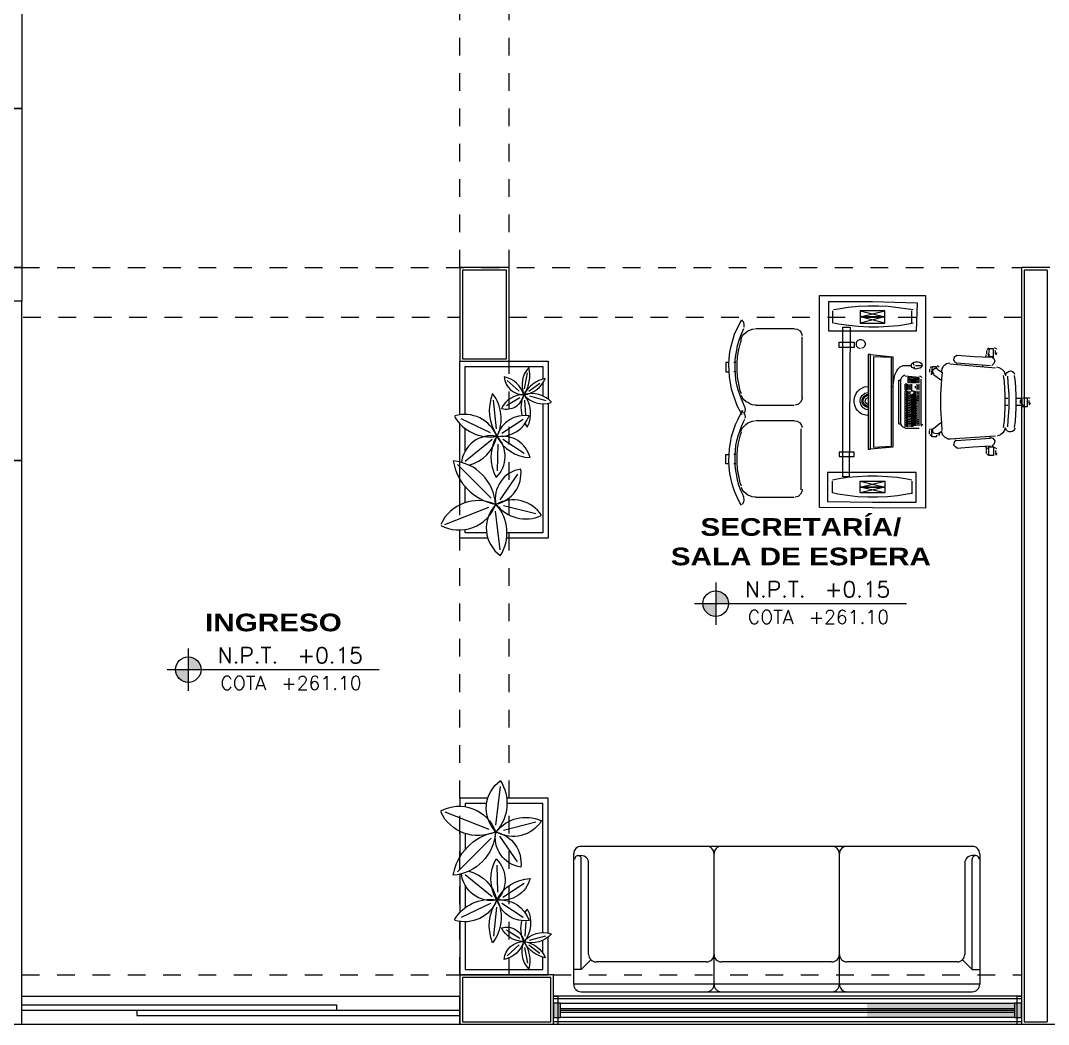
# Model space of a CAD drawing. Header units: metres. Extents: x 349703 to 349913, y 9282546 to 9282694.
# Drawn here: x 349752.36 to 349758.17, y 9282612.56 to 9282618.23 of the extents above; entities that cross this region are included whole.
import ezdxf
from ezdxf.enums import TextEntityAlignment as Align

# ---------------------------------------------------------------- set-up
doc = ezdxf.new("R2010")
doc.units = ezdxf.units.M
doc.header["$LTSCALE"] = 0.25
doc.linetypes.add('01 nivel$0$HIDDEN2', pattern=[0.1875, 0.125, -0.0625])
doc.layers.add('0_VANOS', color=30, linetype='Continuous', lineweight=9)
doc.layers.add('ARQ-FONDO', color=253, linetype='CONTINUOUS', lineweight=9)
doc.styles.add('MOYO2', font='arialbd.ttf', dxfattribs={"width": 1.2})
doc.styles.add('TM-DIM', font='romans.shx')

# ---------------------------------------------------------------- blocks, each defined once
blk = doc.blocks.new('RBBT4')
at = {"layer": 'ARQ-FONDO', "lineweight": 0}
for points in [[(-111.3533, 111.0703), (-111.3076, 111.0703)], [(-111.3533, 111.0414), (-111.3533, 111.0703)], [(-111.334, 111.087), (-111.3461, 111.0798)], [(-111.3365, 111.0798), (-111.3197, 111.0798)], [(-111.3029, 111.0726), (-111.3076, 111.0847)], [(-111.3076, 111.0703), (-111.3076, 111.0462)], [(-111.3533, 111.0414), (-111.3076, 111.0414)], [(-111.3484, 111.0486), (-111.3412, 111.0367)], [(-111.3484, 111.0342), (-111.3484, 111.0054)], [(-111.3197, 111.0295), (-111.3365, 111.0295)], [(-111.3173, 111.0342), (-111.3053, 111.0414)], [(-111.3076, 111.0054), (-111.3076, 111.0414)], [(-111.4948, 110.9862), (-111.4973, 110.9767)], [(-111.4973, 110.9767), (-111.4973, 110.967)], [(-111.4973, 110.967), (-111.4925, 110.9575)], [(-111.4901, 110.9934), (-111.4948, 110.9862)], [(-111.4925, 110.9575), (-111.4853, 110.9503)], [(-111.4757, 111.0006), (-111.4901, 110.9934)], [(-111.4853, 110.9503), (-111.4757, 110.9478)], [(-111.4348, 111.0006), (-111.4733, 110.9959)], [(-111.4325, 110.9598), (-111.4684, 110.9575)], [(-111.3629, 111.0054), (-111.4348, 111.0006)], [(-111.3606, 110.9647), (-111.4325, 110.9598)], [(-111.2884, 111.0054), (-111.3629, 111.0054)], [(-111.2884, 110.9647), (-111.3606, 110.9647)], [(-111.3484, 110.9598), (-111.3484, 110.9431)], [(-111.3076, 110.9431), (-111.3076, 110.9598)], [(-111.2142, 111.0006), (-111.2884, 111.0054)], [(-111.2189, 110.9598), (-111.2884, 110.9647)], [(-111.1829, 110.9575), (-111.2189, 110.9598)], [(-111.1781, 110.9959), (-111.2142, 111.0006)], [(-111.1805, 110.9478), (-111.1661, 110.9503)], [(-111.1612, 110.9934), (-111.1709, 110.9983)], [(-111.1661, 110.9503), (-111.1589, 110.9575)], [(-111.1565, 110.9862), (-111.1612, 110.9934)], [(-111.1589, 110.9575), (-111.1541, 110.967)], [(-111.1517, 110.9767), (-111.1565, 110.9862)], [(-111.1541, 110.967), (-111.1517, 110.9767)], [(-111.6173, 110.8975), (-111.6293, 110.8903)], [(-111.5837, 110.8831), (-111.5909, 110.895)], [(-111.5021, 110.9311), (-111.514, 110.919), (-111.5212, 110.8998)], [(-111.4876, 110.9406), (-111.5021, 110.9311)], [(-111.4733, 110.9431), (-111.4876, 110.9406)], [(-111.4348, 110.9383), (-111.4733, 110.9334)], [(-111.3629, 110.9431), (-111.4348, 110.9383)], [(-111.2884, 110.9431), (-111.3629, 110.9431)], [(-111.2142, 110.9383), (-111.2884, 110.9431)], [(-111.1781, 110.9334), (-111.2142, 110.9383)], [(-111.1565, 110.9383), (-111.1733, 110.9431)], [(-111.142, 110.9262), (-111.1565, 110.9383)], [(-111.1325, 110.9095), (-111.142, 110.9262)], [(-111.1301, 110.895), (-111.1325, 110.9095)], [(-111.0509, 110.8975), (-111.0629, 110.8903)], [(-111.0197, 110.8831), (-111.0269, 110.895)], [(-111.5837, 110.8783), (-111.6317, 110.8783)], [(-111.6317, 110.8783), (-111.6317, 110.8495)], [(-111.6317, 110.8542), (-111.6245, 110.8422)], [(-111.5837, 110.8495), (-111.6317, 110.8495)], [(-111.6029, 110.8903), (-111.6197, 110.8903)], [(-111.6197, 110.8398), (-111.6029, 110.8398)], [(-111.5981, 110.8398), (-111.5861, 110.8447)], [(-111.5789, 110.8326), (-111.5957, 110.8398)], [(-111.5789, 110.8614), (-111.5837, 110.7631), (-111.5909, 110.6719)], [(-111.5837, 110.8783), (-111.574, 110.8734)], [(-111.5837, 110.8783), (-111.5837, 110.8495)], [(-111.5645, 110.8831), (-111.5765, 110.8711)], [(-111.5476, 110.8855), (-111.5645, 110.8831)], [(-111.5333, 110.8758), (-111.5476, 110.8855)], [(-111.5453, 110.667), (-111.5333, 110.8614)], [(-111.5212, 110.8903), (-111.5381, 110.6311)], [(-111.5285, 110.8639), (-111.5333, 110.8758)], [(-111.5333, 110.8614), (-111.5212, 110.8567)], [(-111.1133, 110.6311), (-111.1348, 110.8903)], [(-111.1109, 110.8806), (-111.1229, 110.8686)], [(-111.1061, 110.667), (-111.1229, 110.8614)], [(-111.0965, 110.8855), (-111.1109, 110.8806)], [(-111.0725, 110.8686), (-111.0797, 110.8783), (-111.0965, 110.8855)], [(-111.0725, 110.8783), (-111.0845, 110.8734)], [(-111.0773, 110.8614), (-111.0725, 110.7703)], [(-111.0773, 110.8326), (-111.0605, 110.8398)], [(-111.0725, 110.8783), (-111.0269, 110.8783)], [(-111.0725, 110.8783), (-111.0725, 110.8495)], [(-111.0725, 110.8495), (-111.0269, 110.8567)], [(-111.0653, 110.8591), (-111.0605, 110.847)], [(-111.0556, 110.8903), (-111.0365, 110.8903)], [(-111.0365, 110.8398), (-111.0556, 110.8398)], [(-111.0341, 110.8447), (-111.022, 110.8519)], [(-111.0269, 110.8783), (-111.0269, 110.8567)], [(-111.1301, 110.8158), (-111.1181, 110.8206)], [(-111.0725, 110.7703), (-111.0653, 110.6719)], [(-111.5909, 110.6742), (-111.5837, 110.6647), (-111.5717, 110.655)], [(-111.5548, 110.6575), (-111.5429, 110.667)], [(-111.1109, 110.6719), (-111.1037, 110.6598), (-111.0892, 110.655)], [(-111.0725, 110.6575), (-111.0629, 110.6719)], [(-111.5717, 110.655), (-111.5548, 110.6575)], [(-111.5381, 110.6358), (-111.5381, 110.6214)], [(-111.5381, 110.6214), (-111.5333, 110.6119)], [(-111.5333, 110.6119), (-111.5285, 110.6047)], [(-111.5285, 110.6047), (-111.5212, 110.5975)], [(-111.1229, 110.5975), (-111.1156, 110.6047)], [(-111.1156, 110.6047), (-111.1109, 110.6119)], [(-111.1109, 110.6119), (-111.1084, 110.6214)], [(-111.1084, 110.6214), (-111.1061, 110.6311)], [(-111.0892, 110.655), (-111.0725, 110.6575)], [(-111.5165, 110.5567), (-111.5261, 110.5567)], [(-111.5261, 110.5567), (-111.5261, 110.5327)], [(-111.5212, 110.5975), (-111.514, 110.5903)], [(-111.5068, 110.5734), (-111.5189, 110.5686)], [(-111.514, 110.5903), (-111.5045, 110.5878)], [(-111.5093, 110.5614), (-111.4925, 110.5855)], [(-111.5068, 110.5663), (-111.5093, 110.5542)], [(-111.5093, 110.5542), (-111.5045, 110.5399)], [(-111.5045, 110.5878), (-111.4948, 110.5855)], [(-111.4901, 110.5878), (-111.4493, 110.5855), (-111.3676, 110.5806)], [(-111.4469, 110.5806), (-111.4804, 110.5399)], [(-111.3676, 110.5806), (-111.2837, 110.5806)], [(-111.2837, 110.5806), (-111.1997, 110.5855)], [(-111.2045, 110.5806), (-111.1756, 110.5399)], [(-111.1997, 110.5855), (-111.1589, 110.5903)], [(-111.142, 110.5614), (-111.1589, 110.5855)], [(-111.1565, 110.5855), (-111.1397, 110.5878)], [(-111.1469, 110.535), (-111.1373, 110.547)], [(-111.142, 110.5567), (-111.1301, 110.5567)], [(-111.1397, 110.5878), (-111.1325, 110.5927)], [(-111.1373, 110.547), (-111.1373, 110.5614)], [(-111.1325, 110.5927), (-111.1229, 110.5975)], [(-111.1229, 110.5591), (-111.1301, 110.5711)], [(-111.1301, 110.5567), (-111.1301, 110.5327)], [(-110.7269, 110.4942), (-111.9293, 110.4942)], [(-111.9293, 110.4942), (-111.9245, 109.8943)], [(-111.9245, 109.8943), (-110.7269, 109.8943), (-110.7269, 110.4942)], [(-111.4804, 110.5278), (-111.5261, 110.5278)], [(-111.5212, 110.5303), (-111.514, 110.5183)], [(-111.5093, 110.5158), (-111.4925, 110.5158)], [(-111.5045, 110.5399), (-111.4901, 110.5327)], [(-111.4901, 110.5327), (-111.4757, 110.5375)], [(-111.4901, 110.5158), (-111.4781, 110.523)], [(-111.1756, 110.5278), (-111.1301, 110.5327)], [(-111.1709, 110.5422), (-111.1612, 110.535)], [(-111.1709, 110.5375), (-111.1637, 110.5255)], [(-111.1612, 110.535), (-111.1469, 110.535)], [(-111.142, 110.5158), (-111.1589, 110.5158)], [(-111.1373, 110.523), (-111.1253, 110.5278)], [(-111.8957, 110.1943), (-111.8957, 110.4414)], [(-111.8957, 110.4414), (-111.7276, 110.4414)], [(-111.7276, 110.4414), (-111.7276, 109.9399)], [(-111.4757, 110.3791), (-111.4757, 110.4583)], [(-111.454, 110.475), (-111.4661, 110.4703)], [(-111.4637, 110.4583), (-111.2669, 110.4583)], [(-111.4637, 110.4463), (-111.2669, 110.4463)], [(-111.4637, 110.4463), (-111.2669, 110.4463)], [(-111.4637, 110.4366), (-111.2669, 110.4366)], [(-111.4637, 110.4294), (-111.2669, 110.4294)], [(-111.4589, 110.4703), (-111.1997, 110.4703)], [(-111.4517, 110.4583), (-111.4517, 110.4463)], [(-111.4469, 110.4463), (-111.4469, 110.4366)], [(-111.4397, 110.4583), (-111.4397, 110.4463)], [(-111.4348, 110.4463), (-111.4348, 110.4366)], [(-111.4301, 110.4583), (-111.4301, 110.4463)], [(-111.4181, 110.4463), (-111.4181, 110.4366)], [(-111.4061, 110.4463), (-111.4061, 110.4366)], [(-111.394, 110.4463), (-111.394, 110.4366)], [(-111.3773, 110.4463), (-111.3773, 110.4366)], [(-111.3653, 110.4463), (-111.3653, 110.4366)], [(-111.3533, 110.4463), (-111.3533, 110.4366)], [(-111.3365, 110.4463), (-111.3365, 110.4366)], [(-111.3245, 110.4463), (-111.3245, 110.4366)], [(-111.3197, 110.4583), (-111.3197, 110.4463)], [(-111.3148, 110.4463), (-111.3148, 110.4366)], [(-111.3076, 110.4583), (-111.3076, 110.4463)], [(-111.3029, 110.4463), (-111.3029, 110.4366)], [(-111.2957, 110.4583), (-111.2957, 110.4463)], [(-111.2861, 110.4294), (-111.2861, 110.4175)], [(-111.2789, 110.4583), (-111.2789, 110.4463)], [(-111.2669, 110.4294), (-111.2669, 110.4127)], [(-111.262, 110.4583), (-111.2284, 110.4583)], [(-111.262, 110.4463), (-111.2284, 110.4463)], [(-111.2501, 110.4583), (-111.2501, 110.4463)], [(-111.2501, 110.4463), (-111.2381, 110.4463)], [(-111.2501, 110.4366), (-111.2381, 110.4366)], [(-111.2381, 110.4583), (-111.2381, 110.4463)], [(-111.2212, 110.4583), (-111.1925, 110.4583)], [(-111.2212, 110.4463), (-111.1997, 110.4463)], [(-111.2212, 110.4463), (-111.1997, 110.4463)], [(-111.2212, 110.4366), (-111.1925, 110.4366)], [(-111.2212, 110.4294), (-111.1925, 110.4294)], [(-111.2165, 110.4583), (-111.2165, 110.4463)], [(-111.2165, 110.4463), (-111.2165, 110.4366)], [(-111.2045, 110.4583), (-111.2045, 110.4463)], [(-111.2045, 110.4463), (-111.2045, 110.4366)], [(-111.1997, 110.4583), (-111.1997, 110.4366)], [(-111.1997, 110.4294), (-111.1997, 110.4078)], [(-111.1925, 110.4366), (-111.1925, 110.4583)], [(-111.1805, 110.4606), (-111.1878, 110.4727)], [(-111.1805, 110.3791), (-111.1878, 110.4583)], [(-111.1878, 110.4127), (-111.1878, 110.4294)], [(-111.1397, 110.4511), (-111.142, 110.4391)], [(-111.142, 110.4391), (-111.1373, 110.4271)], [(-111.1301, 110.4294), (-111.142, 110.4294)], [(-111.1373, 110.463), (-111.1397, 110.4511)], [(-111.1325, 110.4703), (-111.1373, 110.463)], [(-111.1373, 110.4271), (-111.1325, 110.4175)], [(-111.1205, 110.475), (-111.1325, 110.4703)], [(-111.1229, 110.4366), (-111.1229, 110.475)], [(-111.1229, 110.4294), (-111.1061, 110.4247)], [(-111.1084, 110.4703), (-111.1181, 110.475)], [(-111.1109, 110.4175), (-111.1037, 110.4271), (-111.1014, 110.4366)], [(-111.1037, 110.4606), (-111.1084, 110.4703)], [(-111.1014, 110.4511), (-111.1037, 110.4606)], [(-111.1014, 110.4366), (-111.1014, 110.4511)], [(-110.7677, 110.4463), (-110.9286, 110.4414)], [(-110.9286, 110.4414), (-110.9286, 109.9471)], [(-110.7605, 110.1943), (-110.7677, 110.4463)], [(-111.8501, 110.3911), (-111.8596, 110.3358)], [(-111.8453, 110.4199), (-111.8501, 110.3911)], [(-111.7757, 110.4175), (-111.8429, 110.4175)], [(-111.7637, 110.3911), (-111.7685, 110.4175)], [(-111.754, 110.3335), (-111.7637, 110.3911)], [(-111.4757, 110.3814), (-111.4709, 110.3671)], [(-111.4684, 110.4247), (-111.2861, 110.4247)], [(-111.4684, 110.4175), (-111.2861, 110.4175)], [(-111.4684, 110.4078), (-111.2669, 110.4078)], [(-111.4684, 110.4078), (-111.2669, 110.4078)], [(-111.4684, 110.3958), (-111.2669, 110.3958)], [(-111.4684, 110.3886), (-111.2669, 110.3886)], [(-111.4684, 110.3791), (-111.2669, 110.3791)], [(-111.4589, 110.3886), (-111.4589, 110.3791)], [(-111.4517, 110.4175), (-111.4517, 110.4078)], [(-111.4517, 110.4078), (-111.4517, 110.3958)], [(-111.4469, 110.3886), (-111.4469, 110.3791)], [(-111.4397, 110.4175), (-111.4397, 110.4078)], [(-111.4397, 110.4078), (-111.4397, 110.3958)], [(-111.4348, 110.3886), (-111.4348, 110.3791)], [(-111.4301, 110.4078), (-111.4301, 110.3958)], [(-111.4229, 110.4175), (-111.4229, 110.4078)], [(-111.4181, 110.3886), (-111.4181, 110.3791)], [(-111.4109, 110.4175), (-111.4109, 110.4078)], [(-111.4109, 110.4078), (-111.4109, 110.3958)], [(-111.4061, 110.3886), (-111.4061, 110.3791)], [(-111.4012, 110.4175), (-111.4012, 110.4078)], [(-111.4012, 110.4078), (-111.4012, 110.3958)], [(-111.394, 110.3886), (-111.394, 110.3791)], [(-111.3893, 110.4078), (-111.3893, 110.3958)], [(-111.382, 110.4175), (-111.382, 110.4078)], [(-111.3773, 110.4078), (-111.3773, 110.3958)], [(-111.3773, 110.3886), (-111.3773, 110.3791)], [(-111.3725, 110.4175), (-111.3725, 110.4078)], [(-111.3653, 110.3886), (-111.3653, 110.3791)], [(-111.3606, 110.4175), (-111.3606, 110.4078)], [(-111.3606, 110.4078), (-111.3606, 110.3958)], [(-111.3533, 110.3886), (-111.3533, 110.3791)], [(-111.3484, 110.4078), (-111.3484, 110.3958)], [(-111.3437, 110.4175), (-111.3437, 110.4078)], [(-111.3365, 110.4078), (-111.3365, 110.3958)], [(-111.3365, 110.3886), (-111.3365, 110.3791)], [(-111.3317, 110.4175), (-111.3317, 110.4078)], [(-111.3245, 110.3886), (-111.3245, 110.3791)], [(-111.3197, 110.4175), (-111.3197, 110.4078)], [(-111.3197, 110.4078), (-111.3197, 110.3958)], [(-111.3148, 110.3886), (-111.3148, 110.3791)], [(-111.3076, 110.4078), (-111.3076, 110.3958)], [(-111.3029, 110.4175), (-111.3029, 110.4078)], [(-111.3029, 110.3886), (-111.3029, 110.3791)], [(-111.2957, 110.4078), (-111.2957, 110.3958)], [(-111.2909, 110.4175), (-111.2909, 110.4078)], [(-111.2861, 110.3886), (-111.2861, 110.3791)], [(-111.2789, 110.4078), (-111.2789, 110.3958)], [(-111.2669, 110.3886), (-111.2669, 110.3791)], [(-111.262, 110.4175), (-111.2284, 110.4175)], [(-111.262, 110.4078), (-111.2284, 110.4078)], [(-111.262, 110.4078), (-111.2284, 110.4078)], [(-111.262, 110.3958), (-111.2284, 110.3958)], [(-111.262, 110.3886), (-111.2284, 110.3886)], [(-111.262, 110.3886), (-111.262, 110.3791)], [(-111.262, 110.3791), (-111.2284, 110.3791)], [(-111.2501, 110.4175), (-111.2501, 110.4078)], [(-111.2501, 110.4078), (-111.2501, 110.3958)], [(-111.2501, 110.3886), (-111.2501, 110.3791)], [(-111.2381, 110.4175), (-111.2381, 110.4078)], [(-111.2381, 110.4078), (-111.2381, 110.3958)], [(-111.2381, 110.3886), (-111.2381, 110.3791)], [(-111.2284, 110.3886), (-111.2284, 110.3791)], [(-111.2212, 110.4247), (-111.1997, 110.4247)], [(-111.2212, 110.4175), (-111.1997, 110.4175)], [(-111.2212, 110.4078), (-111.1878, 110.4078)], [(-111.2212, 110.4078), (-111.1878, 110.4078)], [(-111.2212, 110.3958), (-111.1878, 110.3958)], [(-111.2165, 110.4175), (-111.2165, 110.4078)], [(-111.2165, 110.4078), (-111.2165, 110.3958)], [(-111.2045, 110.4175), (-111.2045, 110.4078)], [(-111.2045, 110.4078), (-111.2045, 110.3958)], [(-111.1997, 110.4078), (-111.1997, 110.3958)], [(-111.1878, 110.3958), (-111.1878, 110.4078)], [(-111.1805, 110.3671), (-111.1756, 110.3766)], [(-111.1325, 110.4175), (-111.1229, 110.4127)], [(-111.1229, 110.4127), (-111.1109, 110.4175)], [(-111.1229, 110.3958), (-111.1229, 110.4127)], [(-111.1229, 110.3671), (-111.1229, 110.3958)], [(-110.8877, 110.3983), (-110.8973, 110.3407)], [(-110.8828, 110.4247), (-110.8877, 110.3983)], [(-110.8828, 110.4175), (-110.8133, 110.4175)], [(-110.8013, 110.3958), (-110.8061, 110.4247)], [(-110.7941, 110.3407), (-110.8013, 110.3958)], [(-111.8596, 110.3358), (-111.8645, 110.2783), (-111.8668, 110.223), (-111.8668, 110.1655)], [(-111.7493, 110.1079), (-111.7468, 110.1655), (-111.7468, 110.2207), (-111.7493, 110.2783), (-111.754, 110.3335)], [(-111.4709, 110.3671), (-111.4637, 110.3599)], [(-111.4637, 110.3599), (-111.454, 110.355)], [(-111.4517, 110.343), (-111.4517, 110.355)], [(-111.4517, 110.355), (-111.2045, 110.355)], [(-111.4517, 110.343), (-111.2045, 110.343)], [(-111.2453, 110.3094), (-111.2045, 110.3142)], [(-111.2045, 110.343), (-111.2045, 110.355)], [(-111.2045, 110.3142), (-111.1756, 110.3214)], [(-111.202, 110.355), (-111.1878, 110.3599)], [(-111.1878, 110.3599), (-111.1805, 110.3671)], [(-111.1756, 110.3214), (-111.1517, 110.3311)], [(-111.1517, 110.3311), (-111.142, 110.3383)], [(-111.142, 110.3383), (-111.1301, 110.3502)], [(-111.1301, 110.3502), (-111.1229, 110.3671)], [(-110.8973, 110.3407), (-110.902, 110.2855)], [(-110.7869, 110.283), (-110.7941, 110.3407)], [(-111.8429, 110.2638), (-111.8429, 110.1247)], [(-111.8093, 110.1247), (-111.8093, 110.2638), (-111.8429, 110.2638)], [(-111.8093, 110.2638), (-111.8429, 110.1247)], [(-111.8429, 110.2638), (-111.8093, 110.1247)], [(-111.8093, 110.2638), (-111.8093, 110.1247)], [(-111.7757, 110.1247), (-111.7757, 110.2638), (-111.8093, 110.2638)], [(-111.7757, 110.1247), (-111.8093, 110.2638)], [(-111.8093, 110.1247), (-111.7757, 110.2638)], [(-111.5837, 110.3094), (-111.5957, 110.1822)], [(-111.0725, 110.3094), (-111.5837, 110.3094)], [(-111.5837, 110.1991), (-111.5789, 110.3022)], [(-111.5789, 110.3022), (-111.0773, 110.3022)], [(-111.0773, 110.3022), (-111.0725, 110.1991)], [(-111.0605, 110.1822), (-111.0725, 110.3094)], [(-110.902, 110.2855), (-110.9045, 110.2278), (-110.9045, 110.1727)], [(-110.8828, 110.1247), (-110.8828, 110.2638), (-110.8469, 110.2638)], [(-110.8469, 110.2638), (-110.8828, 110.1247)], [(-110.8828, 110.2638), (-110.8469, 110.1247)], [(-110.8469, 110.1247), (-110.8469, 110.2638), (-110.8133, 110.2638)], [(-110.8469, 110.2638), (-110.8469, 110.1247)], [(-110.8133, 110.1247), (-110.8469, 110.2638)], [(-110.8469, 110.1247), (-110.8133, 110.2638)], [(-110.8133, 110.2638), (-110.8133, 110.1247)], [(-110.7845, 110.2278), (-110.7869, 110.283)], [(-111.7276, 109.9399), (-111.8909, 109.9399), (-111.8957, 110.1943)], [(-111.0725, 110.1991), (-111.5837, 110.1991)], [(-110.7845, 110.1702), (-110.7845, 110.2278)], [(-110.7605, 109.9471), (-110.7605, 110.1943)], [(-111.8668, 110.1655), (-111.8645, 110.1102)], [(-111.5957, 110.1822), (-111.0605, 110.1822)], [(-111.5957, 110.1702), (-111.5957, 110.1822)], [(-111.5957, 110.1822), (-111.0605, 110.1822)], [(-111.0605, 110.1702), (-111.5957, 110.1702)], [(-111.4061, 110.1727), (-111.4012, 110.1486)], [(-111.4012, 110.1486), (-111.3965, 110.1343)], [(-111.3725, 110.1727), (-111.3701, 110.1583)], [(-111.3701, 110.1583), (-111.3606, 110.1414)], [(-111.3606, 110.1727), (-111.3581, 110.163), (-111.3533, 110.1535)], [(-111.3606, 110.1414), (-111.3461, 110.1294)], [(-111.3533, 110.1727), (-111.3484, 110.1558), (-111.3412, 110.1463), (-111.3293, 110.1414), (-111.3148, 110.1414)], [(-111.3533, 110.1535), (-111.3437, 110.1414)], [(-111.3437, 110.1727), (-111.3389, 110.163)], [(-111.3437, 110.1414), (-111.334, 110.1366)], [(-111.3389, 110.163), (-111.3269, 110.1535)], [(-111.334, 110.1366), (-111.322, 110.1366)], [(-111.3269, 110.1535), (-111.3101, 110.1558)], [(-111.322, 110.1366), (-111.3125, 110.1366)], [(-111.3148, 110.1414), (-111.3053, 110.1463)], [(-111.3125, 110.1366), (-111.3005, 110.1414)], [(-111.3101, 110.1558), (-111.3029, 110.1702)], [(-111.3076, 110.1271), (-111.2909, 110.1366)], [(-111.3053, 110.1463), (-111.2957, 110.1558)], [(-111.3005, 110.1414), (-111.2909, 110.1535)], [(-111.2957, 110.1558), (-111.2909, 110.1679)], [(-111.2909, 110.1535), (-111.2861, 110.163)], [(-111.2909, 110.1366), (-111.2789, 110.1511)], [(-111.2861, 110.163), (-111.2861, 110.1727)], [(-111.2789, 110.1511), (-111.2742, 110.1679)], [(-111.2501, 110.1343), (-111.2429, 110.1486)], [(-111.2429, 110.1486), (-111.2405, 110.1655)], [(-111.0605, 110.1822), (-111.0605, 110.1702)], [(-111.022, 110.1414), (-111.0245, 110.1319)], [(-111.015, 110.1486), (-111.022, 110.1414)], [(-111.0053, 110.1535), (-111.015, 110.1486)], [(-110.9956, 110.1535), (-111.0053, 110.1535)], [(-110.9861, 110.1486), (-110.9956, 110.1535)], [(-110.9789, 110.1414), (-110.9861, 110.1486)], [(-110.9741, 110.1319), (-110.9789, 110.1414)], [(-110.9045, 110.1727), (-110.902, 110.115)], [(-110.7917, 110.0574), (-110.7869, 110.115), (-110.7845, 110.1702)], [(-111.8645, 110.1102), (-111.8573, 110.0527)], [(-111.8429, 110.1247), (-111.8093, 110.1247)], [(-111.8093, 110.1247), (-111.7757, 110.1247)], [(-111.754, 110.0527), (-111.7493, 110.1079)], [(-111.6365, 110.0911), (-111.6125, 110.0911)], [(-111.6125, 110.0047), (-111.6365, 110.0047), (-111.6365, 110.0911)], [(-111.6125, 110.0911), (-111.6125, 110.0047)], [(-111.3965, 110.1343), (-111.3869, 110.1199)], [(-111.3869, 110.1199), (-111.3748, 110.1079)], [(-111.3748, 110.1079), (-111.3629, 110.1007)], [(-111.3629, 110.1007), (-111.3461, 110.0935)], [(-111.3461, 110.1294), (-111.3269, 110.1247)], [(-111.3461, 110.0935), (-111.3317, 110.0911)], [(-111.3317, 110.0911), (-111.3148, 110.0911)], [(-111.3269, 110.1247), (-111.3173, 110.1247)], [(-111.3173, 110.1247), (-111.3076, 110.1271)], [(-111.3148, 110.0911), (-111.2981, 110.0935)], [(-111.2981, 110.0935), (-111.2837, 110.1007)], [(-111.2837, 110.1007), (-111.2693, 110.1102)], [(-111.2693, 110.1102), (-111.2573, 110.1199)], [(-111.2573, 110.1199), (-111.2501, 110.1343)], [(-111.0269, 110.1271), (-111.022, 110.1127)], [(-111.022, 110.1127), (-111.015, 110.1055)], [(-110.9909, 110.0911), (-111.0197, 110.0911)], [(-111.0197, 110.0911), (-111.0197, 110.0047)], [(-111.015, 110.1055), (-111.0053, 110.103)], [(-111.0053, 110.103), (-110.9956, 110.103)], [(-110.9956, 110.103), (-110.9861, 110.1055)], [(-110.9909, 110.0047), (-110.9909, 110.0911)], [(-110.9861, 110.1055), (-110.9789, 110.1127), (-110.9741, 110.1222)], [(-110.9741, 110.1222), (-110.9741, 110.1319)], [(-110.902, 110.115), (-110.895, 110.0599)], [(-110.8469, 110.1247), (-110.8828, 110.1247)], [(-110.8133, 110.1247), (-110.8469, 110.1247)], [(-111.8573, 110.0527), (-111.8501, 109.9974)], [(-111.7637, 109.9951), (-111.754, 110.0527)], [(-110.9045, 110.0671), (-111.7517, 110.0622), (-111.7517, 110.0263)], [(-111.7517, 110.0263), (-110.9045, 110.0263)], [(-110.9045, 110.0263), (-110.9045, 110.0671)], [(-110.895, 110.0599), (-110.8877, 110.0022)], [(-110.8013, 110.0022), (-110.7917, 110.0574)], [(-111.8501, 109.9974), (-111.8429, 109.9686)], [(-111.8429, 109.9686), (-111.7757, 109.9686)], [(-111.7685, 109.9686), (-111.7637, 109.9951)], [(-111.0197, 110.0047), (-110.9909, 110.0047)], [(-110.8877, 110.0022), (-110.8828, 109.9758)], [(-110.8133, 109.9686), (-110.8828, 109.9686)], [(-110.8061, 109.9735), (-110.8013, 110.0022)], [(-110.9286, 109.9471), (-110.7605, 109.9471)]]:
    blk.add_lwpolyline(points, dxfattribs=at)
blk = doc.blocks.new('4B4')
at = {"layer": 'ARQ-FONDO'}
for points in [[(-111.8237, 109.7958), (-111.8357, 109.7935), (-111.8501, 109.7863)], [(-111.826, 109.791), (-111.4804, 109.791)], [(-111.4565, 109.791), (-111.4733, 109.7958)], [(-111.4445, 109.7815), (-111.4565, 109.791)], [(-111.8621, 109.7743), (-111.8668, 109.7574)], [(-111.8668, 109.5318), (-111.8668, 109.7502)], [(-111.8501, 109.7863), (-111.8621, 109.7743)], [(-111.4348, 109.7527), (-111.4373, 109.7671), (-111.4445, 109.7815)], [(-111.4348, 109.7502), (-111.4348, 109.5318)], [(-111.8668, 109.5343), (-111.8645, 109.5127)], [(-111.8645, 109.5127), (-111.8596, 109.5007)], [(-111.8596, 109.5007), (-111.8549, 109.4887), (-111.8453, 109.4767)], [(-111.4565, 109.4767), (-111.4469, 109.4887), (-111.4421, 109.5007)], [(-111.4421, 109.5007), (-111.4373, 109.5127)], [(-111.4373, 109.5127), (-111.4348, 109.5271)], [(-111.9124, 109.4527), (-111.8981, 109.4431)], [(-111.8957, 109.4646), (-111.9077, 109.4574)], [(-111.8981, 109.4431), (-111.8668, 109.4287)], [(-111.8837, 109.4671), (-111.8957, 109.4646)], [(-111.8645, 109.4646), (-111.8837, 109.4671)], [(-111.8668, 109.4671), (-111.8524, 109.4599), (-111.826, 109.4479)], [(-111.8453, 109.4767), (-111.8357, 109.4671)], [(-111.8357, 109.4671), (-111.8237, 109.4574)], [(-111.826, 109.4479), (-111.7996, 109.4382)], [(-111.8237, 109.4574), (-111.8117, 109.4527)], [(-111.8045, 109.4527), (-111.7853, 109.4454)], [(-111.7853, 109.4454), (-111.7468, 109.4382)], [(-111.5525, 109.4382), (-111.514, 109.4479)], [(-111.5189, 109.4335), (-111.4925, 109.4431)], [(-111.514, 109.4479), (-111.4973, 109.4527)], [(-111.4948, 109.4502), (-111.4757, 109.4574)], [(-111.4925, 109.4431), (-111.4661, 109.4527)], [(-111.4757, 109.4574), (-111.4661, 109.4671)], [(-111.4661, 109.4671), (-111.4565, 109.4767)], [(-111.4661, 109.4527), (-111.4397, 109.4646)], [(-111.4565, 109.419), (-111.4253, 109.4335), (-111.394, 109.4502), (-111.3773, 109.4599)], [(-111.4397, 109.4646), (-111.4253, 109.4718)], [(-111.3869, 109.4646), (-111.4012, 109.4718), (-111.4109, 109.4743), (-111.4204, 109.4718)], [(-111.3893, 109.4623), (-111.3773, 109.4574)], [(-111.8668, 109.4287), (-111.8332, 109.4143)], [(-111.8332, 109.4143), (-111.7996, 109.4023)], [(-111.7996, 109.4382), (-111.7709, 109.431)], [(-111.7996, 109.4023), (-111.766, 109.3951)], [(-111.7709, 109.431), (-111.7445, 109.4263)], [(-111.766, 109.3951), (-111.7325, 109.3879)], [(-111.7468, 109.4382), (-111.7085, 109.431)], [(-111.7445, 109.4263), (-111.7157, 109.4215), (-111.6868, 109.4167)], [(-111.7325, 109.3879), (-111.6965, 109.3831)], [(-111.7085, 109.431), (-111.6701, 109.4287)], [(-111.6965, 109.3831), (-111.6629, 109.3807)], [(-111.6868, 109.4167), (-111.6604, 109.4167)], [(-111.6773, 109.4215), (-111.6773, 109.4095)], [(-111.6773, 109.3807), (-111.6773, 109.3638), (-111.6245, 109.3638), (-111.6245, 109.3807)], [(-111.6701, 109.4287), (-111.6293, 109.4287)], [(-111.6629, 109.3807), (-111.6268, 109.3831)], [(-111.6604, 109.4167), (-111.6317, 109.4167)], [(-111.6317, 109.4167), (-111.6029, 109.419)], [(-111.6293, 109.4287), (-111.5909, 109.431)], [(-111.6268, 109.3831), (-111.5932, 109.3854), (-111.5573, 109.3903)], [(-111.6245, 109.4215), (-111.6245, 109.4095)], [(-111.6029, 109.419), (-111.574, 109.4215), (-111.5476, 109.4263)], [(-111.5909, 109.431), (-111.5525, 109.4382)], [(-111.5573, 109.3903), (-111.5237, 109.3974)], [(-111.5476, 109.4263), (-111.5189, 109.4335)], [(-111.5237, 109.3974), (-111.4901, 109.4071)], [(-111.4901, 109.4071), (-111.4565, 109.419)]]:
    blk.add_lwpolyline(points, dxfattribs=at)
blk = doc.blocks.new('4TG45G')
at = {"layer": 'ARQ-FONDO'}
for points in [[(-111.1853, 109.7935), (-111.1997, 109.7863)], [(-111.1733, 109.7958), (-111.1853, 109.7935)], [(-111.1756, 109.7958), (-110.8301, 109.7958)], [(-110.8061, 109.791), (-110.8228, 109.7958)], [(-110.7869, 109.7671), (-110.7941, 109.7815), (-110.8061, 109.791)], [(-111.1997, 109.7863), (-111.2117, 109.7743), (-111.2165, 109.7574)], [(-111.2165, 109.5318), (-111.2165, 109.7502)], [(-110.7845, 109.7527), (-110.7869, 109.7671)], [(-110.7845, 109.7502), (-110.7845, 109.5318)], [(-111.2165, 109.5343), (-111.2142, 109.5127)], [(-111.2142, 109.5127), (-111.2093, 109.5007), (-111.202, 109.4887)], [(-110.7964, 109.4887), (-110.7917, 109.5007)], [(-110.7917, 109.5007), (-110.7869, 109.5127)], [(-110.7869, 109.5127), (-110.7845, 109.5271)], [(-111.2717, 109.4574), (-111.2548, 109.4479)], [(-111.2501, 109.4718), (-111.2597, 109.4695)], [(-111.2548, 109.4479), (-111.2237, 109.431)], [(-111.2405, 109.4743), (-111.2501, 109.4718)], [(-111.2237, 109.4695), (-111.2405, 109.4743)], [(-111.2237, 109.4695), (-111.2093, 109.4646)], [(-111.2093, 109.4646), (-111.1829, 109.4527)], [(-111.202, 109.4887), (-111.1948, 109.4767), (-111.1853, 109.4671)], [(-111.1853, 109.4671), (-111.1733, 109.4574)], [(-111.1829, 109.4527), (-111.1565, 109.4431)], [(-111.1733, 109.4574), (-111.1612, 109.4527)], [(-111.1565, 109.4431), (-111.1301, 109.4335), (-111.1014, 109.4263)], [(-111.1517, 109.4527), (-111.1348, 109.4454)], [(-111.1348, 109.4454), (-111.0965, 109.4382)], [(-110.902, 109.4382), (-110.8637, 109.4479), (-110.8445, 109.4527)], [(-110.8781, 109.431), (-110.8492, 109.4407)], [(-110.8492, 109.4407), (-110.8228, 109.4502)], [(-110.8445, 109.4502), (-110.8253, 109.4574)], [(-110.8253, 109.4574), (-110.8156, 109.4671)], [(-110.8228, 109.4502), (-110.7964, 109.4599)], [(-110.8156, 109.4671), (-110.8061, 109.4767)], [(-110.8156, 109.4143), (-110.7822, 109.4287), (-110.7509, 109.4454), (-110.7341, 109.4527)], [(-110.8061, 109.4767), (-110.7964, 109.4887)], [(-110.7964, 109.4599), (-110.7822, 109.4671)], [(-110.7605, 109.4671), (-110.7749, 109.4671)], [(-110.7486, 109.4646), (-110.7605, 109.4671)], [(-110.7341, 109.4527), (-110.7486, 109.4646)], [(-111.2237, 109.431), (-111.1925, 109.419)], [(-111.1925, 109.419), (-111.1589, 109.4071), (-111.1253, 109.3974)], [(-111.1253, 109.3974), (-111.0892, 109.3903)], [(-111.1014, 109.4263), (-111.0725, 109.4215)], [(-111.0965, 109.4382), (-111.0581, 109.431)], [(-111.0892, 109.3903), (-111.0556, 109.3854)], [(-111.0725, 109.4215), (-111.0461, 109.419)], [(-111.0581, 109.431), (-111.0173, 109.4287)], [(-111.0556, 109.3854), (-111.022, 109.3831)], [(-111.0461, 109.419), (-111.0173, 109.4167)], [(-111.0269, 109.4215), (-111.0269, 109.4095)], [(-110.9741, 109.3638), (-111.0269, 109.3638), (-111.0269, 109.3807)], [(-111.022, 109.3831), (-110.9861, 109.3807)], [(-111.0173, 109.4287), (-110.9789, 109.4287), (-110.9405, 109.431)], [(-111.0173, 109.4167), (-110.9884, 109.4167)], [(-110.9884, 109.4167), (-110.9597, 109.4167)], [(-110.9861, 109.3807), (-110.9525, 109.3831), (-110.9164, 109.3879)], [(-110.9741, 109.4215), (-110.9741, 109.4095)], [(-110.9741, 109.3807), (-110.9741, 109.3638)], [(-110.9597, 109.4167), (-110.9333, 109.4215), (-110.9045, 109.4263)], [(-110.9405, 109.431), (-110.902, 109.4382)], [(-110.9164, 109.3879), (-110.8828, 109.3951)], [(-110.9045, 109.4263), (-110.8781, 109.431)], [(-110.8828, 109.3951), (-110.8492, 109.4046)], [(-110.8492, 109.4046), (-110.8156, 109.4143)]]:
    blk.add_lwpolyline(points, dxfattribs=at)
blk = doc.blocks.new('A$C111B76C5')
at = {"layer": 'ARQ-FONDO', "lineweight": 0}
for p, q in [((0.1773, 0.6033), (0.2753, 0.3534)), ((0.5157, 0.5308), (0.3263, 0.3413)), ((0.0994, 0.3598), (0.0994, 0.5187)), ((0.0994, 0.5187), (0.1455, 0.5187)), ((0.1294, 0.3666), (0.1294, 0.4887)), ((0.1294, 0.4887), (0.148, 0.4887)), ((0.2871, 0.5187), (0.4341, 0.5187)), ((0.2995, 0.4887), (0.3914, 0.4887)), ((0.5301, 0.5187), (0.7471, 0.5187)), ((0.6581, 0.336), (0.5332, 0.4878)), ((0.5909, 0.4887), (0.7198, 0.4887)), ((0.6957, 0.344), (0.7749, 0.5106)), ((0.7971, 0.5187), (1.0994, 0.5187)), ((0.7991, 0.4887), (1.0694, 0.4887)), ((1.0694, 0.4887), (1.0694, 0.0487)), ((1.0994, 0.5187), (1.0994, 0.0187)), ((0.0336, 0.2903), (0.2525, 0.3158)), ((0.4606, 0.1922), (0.3156, 0.2916)), ((0.6312, 0.3024), (0.4794, 0.3064)), ((0.7171, 0.3104), (0.8796, 0.3279)), ((0.0994, 0.0187), (0.0994, 0.2531)), ((0.1294, 0.0487), (0.1294, 0.2512)), ((0.2364, 0.0874), (0.282, 0.2715)), ((0.6594, 0.2742), (0.5802, 0.1546)), ((0.693, 0.2809), (0.7722, 0.16)), ((0.8926, 0.1783), (0.8472, 0.2534)), ((0.9301, 0.1831), (0.9912, 0.2502)), ((0.7974, 0.1437), (0.8803, 0.15)), ((0.9036, 0.1235), (0.8787, 0.0312)), ((0.9301, 0.1283), (0.9754, 0.0656)), ((0.9442, 0.1516), (1.0334, 0.1361)), ((0.8619, 0.0187), (0.0994, 0.0187)), ((0.8596, 0.0487), (0.1294, 0.0487)), ((1.0994, 0.0187), (0.8853, 0.0187)), ((0.9764, 0.0487), (0.9038, 0.0487)), ((1.0694, 0.0487), (0.9985, 0.0487))]:
    blk.add_line(p, q, dxfattribs=at)
for centre, radius, start, end in [((0.365, 0.5217), 0.2196, 151.59559, 249.66451), ((0.078, 0.4148), 0.2335, 335.27126, 64.84024), ((0.2748, 0.5773), 0.262, 273.33904, 355.09664), ((0.5834, 0.2609), 0.2978, 99.18125, 168.59485), ((0.9042, 0.3483), 0.2318, 120.38111, 189.3901), ((0.6016, 0.4909), 0.1975, 291.97735, 16.46579), ((0.7188, 0.516), 0.2114, 193.22331, 258.19229), ((0.5077, 0.3385), 0.1717, 350.1348, 84.19589), ((0.156, 0.1782), 0.1902, 46.32352, 144.40903), ((0.822, 0.0896), 0.2617, 68.64751, 124.03786), ((0.1292, 0.4916), 0.2404, 237.47331, 311.57218), ((0.4198, 0.1447), 0.2115, 127.83382, 204.24704), ((0.1267, 0.2159), 0.1894, 301.94841, 30.41353), ((0.322, 0.1476), 0.1701, 8.7108, 101.28381), ((0.4667, 0.3509), 0.1791, 191.74534, 277.52489), ((0.5577, 0.1074), 0.2343, 59.42475, 119.25764), ((0.5621, 0.4287), 0.1668, 224.52815, 313.49555), ((0.7767, 0.1112), 0.2223, 117.86409, 177.48118), ((0.5175, 0.275), 0.1584, 283.54597, 11.42485), ((0.8465, 0.289), 0.1719, 174.19946, 251.16384), ((0.7755, 0.5126), 0.2286, 244.43057, 308.32509), ((0.6322, 0.1522), 0.1609, 350.74557, 73.39835), ((0.9276, 0.2532), 0.0985, 163.32135, 259.60496), ((0.7773, 0.1612), 0.1327, 358.5764, 64.99755), ((1.0217, 0.1559), 0.1118, 95.31348, 180.60202), ((0.8688, 0.2958), 0.1454, 286.42703, 348.68521), ((0.8044, 0.2918), 0.1739, 243.52566, 307.99675), ((0.8365, -0.0123), 0.1845, 119.06612, 126.4544), ((0.8365, -0.0123), 0.1845, 66.03434, 103.82188), ((1.0076, 0.0451), 0.148, 131.29347, 197.11002), ((0.7678, 0.1118), 0.15, 311.77894, 16.62454), ((1.0655, 0.1785), 0.1574, 188.66477, 246.28136), ((0.9653, 0.0184), 0.148, 47.89446, 111.33242), ((1.0181, 0.3094), 0.187, 235.79196, 284.37669), ((0.8253, -0.0034), 0.1809, 12.05909, 60.97689)]:
    blk.add_arc(centre, radius, start, end, dxfattribs=at)
blk = doc.blocks.new('tfenbf')
at = {"layer": 'ARQ-FONDO', "linetype": 'ByBlock', "lineweight": 0}
for p, q in [((-410.4694, -65.6206), (-409.7319, -65.6206)), ((-410.4594, -65.6416), (-410.4594, -65.6627)), ((-409.8162, -65.6627), (-409.8162, -65.6206)), ((-410.5115, -65.6627), (-410.5115, -67.8752)), ((-409.8162, -65.6627), (-410.4384, -65.6627)), ((-410.4173, -65.7048), (-409.9005, -65.7048)), ((-409.8707, -65.7172), (-409.8162, -65.6627)), ((-409.6898, -67.8752), (-409.6898, -65.6627)), ((-409.8583, -65.747), (-409.8583, -66.3721)), ((-409.7319, -66.4142), (-410.4694, -66.4142)), ((-409.8583, -66.4564), (-409.8583, -67.0815)), ((-409.7319, -67.1236), (-410.4694, -67.1236)), ((-409.8583, -67.1658), (-409.8583, -67.7909)), ((-409.9005, -67.833), (-410.4173, -67.833)), ((-409.8707, -67.8207), (-409.8162, -67.8752)), ((-409.7319, -67.9173), (-410.4694, -67.9173)), ((-410.4594, -67.8963), (-410.4594, -67.8752)), ((-409.8162, -67.8752), (-410.4384, -67.8752)), ((-409.8162, -67.8752), (-409.8162, -67.9173))]:
    blk.add_line(p, q, dxfattribs=at)
blk.add_lwpolyline([(-409.7319, -65.6206), (-409.7319, -67.9173)], dxfattribs=at)
for centre, radius, start, end in [((-410.4694, -65.6627), 0.0421, 90, 180), ((-410.4396, -65.6429), 0.0199, 86.37688, 273.62312), ((-409.7319, -65.6627), 0.0421, 0, 90), ((-410.4173, -65.6627), 0.0421, 180, 270), ((-409.9005, -65.747), 0.0421, 0, 90), ((-410.4694, -66.3721), 0.0421, 180, 270), ((-409.9005, -66.3721), 0.0421, 270, 0), ((-409.7319, -66.3721), 0.0421, 270, 0), ((-410.4694, -66.4564), 0.0421, 90, 180), ((-409.9005, -66.4564), 0.0421, 0, 90), ((-409.7319, -66.4564), 0.0421, 0, 90), ((-410.4694, -67.0815), 0.0421, 180, 270), ((-409.9005, -67.0815), 0.0421, 270, 0), ((-409.7319, -67.0815), 0.0421, 270, 0), ((-410.4694, -67.1658), 0.0421, 90, 180), ((-409.9005, -67.1658), 0.0421, 0, 90), ((-409.7319, -67.1658), 0.0421, 0, 90), ((-409.9005, -67.7909), 0.0421, 270, 0), ((-410.4173, -67.8752), 0.0421, 90, 180), ((-410.4694, -67.8752), 0.0421, 180, 270), ((-410.442, -67.8926), 0.0178, 78.17757, 281.82243), ((-409.7319, -67.8752), 0.0421, 270, 0)]:
    blk.add_arc(centre, radius, start, end, dxfattribs=at)
blk = doc.blocks.new('GRG')
at = {"layer": 'ARQ-FONDO'}
blk.add_lwpolyline([(347332.5464, 9281726.2274), (347332.5214, 9281726.2274), (347332.5214, 9281726.0674), (347332.5464, 9281726.0674)], close=True, dxfattribs=at)
blk = doc.blocks.new('*U893')
at = {"linetype": 'Continuous', "lineweight": 0, "true_color": 0xbebebe}
for points in [[(3037.2524, 1360.5431), (3037.2124, 1360.5431), (3037.2124, 1360.4631), (3037.2524, 1360.4631)], [(3039.8605, 1360.5431), (3039.8205, 1360.5431), (3039.8205, 1360.4631), (3039.8605, 1360.4631)]]:
    blk.add_hatch(color=9, dxfattribs=at).paths.add_polyline_path(points)
at = {"true_color": 0xffffff}
h = blk.add_hatch(color=7, dxfattribs=at)
h.dxf.hatch_style = 1
h.paths.add_polyline_path([(3039.8205, 1360.4631), (3039.8205, 1360.5431), (3038.9872, 1360.5431), (3038.9872, 1360.4631)])
at = {"layer": '0_VANOS', "linetype": 'Continuous'}
for p, q in [((3037.2524, 1360.5131), (3039.8205, 1360.5131)), ((3037.2524, 1360.5031), (3039.8205, 1360.5031)), ((3037.2524, 1360.4931), (3039.8205, 1360.4931))]:
    blk.add_line(p, q, dxfattribs=at)
for points in [[(3037.2124, 1360.5431), (3037.2124, 1360.4631), (3037.2524, 1360.4631), (3037.2524, 1360.5431)], [(3037.2524, 1360.5431), (3039.8205, 1360.5431), (3039.8205, 1360.4631), (3037.2524, 1360.4631)], [(3039.8205, 1360.5431), (3039.8205, 1360.4631), (3039.8605, 1360.4631), (3039.8605, 1360.5431)]]:
    blk.add_lwpolyline(points, close=True, dxfattribs=at)
blk = doc.blocks.new('administracion')
at = {"layer": 'ARQ-FONDO', "linetype": '01 nivel$0$HIDDEN2', "lineweight": 5}
for p, q in [((350151.5408, 9282387.5193), (350151.5408, 9282392.1043)), ((350151.8208, 9282387.5193), (350151.8208, 9282389.0493)), ((350149.0639, 9282387.5193), (350154.7189, 9282387.5193)), ((350146.0708, 9282387.2393), (350151.5408, 9282387.2393)), ((350151.8208, 9282387.2393), (350154.7189, 9282387.2393)), ((350151.5408, 9282383.5193), (350151.5408, 9282386.9893)), ((350151.8208, 9282383.5193), (350151.8208, 9282386.9893)), ((350149.0639, 9282383.5193), (350151.5408, 9282383.5193)), ((350152.0708, 9282383.5193), (350154.7189, 9282383.5193))]:
    blk.add_line(p, q, dxfattribs=at)
at = {"layer": 'ARQ-FONDO', "lineweight": -2}
for p, q in [((350154.7189, 9282387.5193), (350154.7189, 9282383.2543)), ((350154.8789, 9282387.5193), (350154.7189, 9282387.5193)), ((350154.7339, 9282387.5043), (350154.7339, 9282383.2543)), ((350154.8639, 9282387.5043), (350154.7339, 9282387.5043)), ((350154.8639, 9282387.5043), (350154.8639, 9282383.2543)), ((350154.7189, 9282383.3993), (350152.0708, 9282383.3993)), ((350154.7189, 9282383.3843), (350152.0708, 9282383.3843)), ((350149.0639, 9282383.2393), (350145.7908, 9282383.2393)), ((350168.9708, 9282383.2393), (350151.5408, 9282383.2393)), ((350154.7189, 9282383.2543), (350152.0708, 9282383.2543)), ((350154.7339, 9282383.2543), (350154.8639, 9282383.2543))]:
    blk.add_line(p, q, dxfattribs=at)
at = {"layer": 'ARQ-FONDO', "lineweight": 5}
blk.add_line((350151.5408, 9282383.2393), (350151.5408, 9282383.3993), dxfattribs=at)
at = {"layer": 'ARQ-FONDO', "lineweight": 0}
for p, q in [((350149.0639, 9282383.3493), (350150.844, 9282383.3493)), ((350149.0639, 9282383.3193), (350151.5408, 9282383.3193)), ((350149.7139, 9282383.3193), (350149.7139, 9282383.2893)), ((350150.844, 9282383.3493), (350150.844, 9282383.3193)), ((350149.7139, 9282383.2893), (350151.5408, 9282383.2893))]:
    blk.add_line(p, q, dxfattribs=at)
at = {"layer": 'ARQ-FONDO', "lineweight": -2}
for points in [[(350145.7908, 9282392.3693), (350149.0639, 9282392.3693), (350149.0639, 9282388.4193), (350148.9039, 9282388.4193), (350148.9039, 9282392.2093), (350146.3208, 9282392.2093)], [(350145.9508, 9282387.5193), (350149.0639, 9282387.5193), (350149.0639, 9282387.3293), (350146.0708, 9282387.3293), (350146.0708, 9282386.9893), (350145.9508, 9282386.9893)], [(350149.0639, 9282383.2393), (350149.0639, 9282386.4293), (350148.9039, 9282386.4293), (350148.9039, 9282383.3993)], [(350152.0708, 9282383.2393), (350152.0708, 9282383.5193), (350151.5408, 9282383.5193), (350151.5408, 9282383.2393)]]:
    blk.add_lwpolyline(points, dxfattribs=at)
at = {"layer": 'ARQ-FONDO', "lineweight": 5}
for points in [[(350149.0639, 9282388.4193), (350149.0639, 9282387.5193), (350148.9039, 9282387.5193), (350148.9039, 9282388.4193)], [(350149.0639, 9282386.4293), (350149.0639, 9282387.3293), (350148.9039, 9282387.3293), (350148.9039, 9282386.4293)], [(350151.5408, 9282383.2393), (350149.0639, 9282383.2393), (350149.0639, 9282383.3993), (350151.5408, 9282383.3993)]]:
    blk.add_lwpolyline(points, close=True, dxfattribs=at)
at = {"layer": 'ARQ-FONDO', "lineweight": -2}
blk.add_lwpolyline([(350151.5408, 9282387.5193), (350151.5408, 9282386.9893), (350151.8208, 9282386.9893), (350151.8208, 9282387.5193)], close=True, dxfattribs=at)
at = {"layer": 'ARQ-FONDO'}
for points in [[(350151.5558, 9282387.5043), (350151.5558, 9282387.0043), (350151.8058, 9282387.0043), (350151.8058, 9282387.5043)], [(350151.5558, 9282383.2543), (350152.0558, 9282383.2543), (350152.0558, 9282383.5043), (350151.5558, 9282383.5043)]]:
    blk.add_lwpolyline(points, close=True, dxfattribs=at)
at = {"layer": 'ARQ-FONDO', "xscale": -1}
for name, p, rotation in [('RBBT4', (350043.6819, 9282498.0877), 270), ('4TG45G', (350043.6819, 9282497.9577), 270), ('4B4', (350043.6819, 9282498.0877), 270), ('A$C111B76C5', (350152.0595, 9282384.6187), 90)]:
    blk.add_blockref(name, p, dxfattribs=dict(at, rotation=rotation))
at = {"layer": 'ARQ-FONDO'}
for name, p, rotation in [('A$C111B76C5', (350152.0595, 9282385.8899), 90.00000000000003), ('tfenbf', (350220.1031, 9281973.7347), 270)]:
    blk.add_blockref(name, p, dxfattribs=dict(at, rotation=rotation))
at = {"layer": 'ARQ-FONDO', "xscale": -1}
for p in [(697484.6172, 657.1719), (697487.2403, 657.1719)]:
    blk.add_blockref('GRG', p, dxfattribs=at)
at = {"layer": 'ARQ-FONDO'}
blk.add_blockref('*U893', (347114.8584, 9281022.8162), dxfattribs=at)
blk = doc.blocks.new('*U591')
h = blk.add_hatch(color=251)
h.paths.add_polyline_path([(0.75, -0.1724), (0.75, -0.2324), (0.81, -0.2324, 0.414214)])
h.paths.add_polyline_path([(0.75, -0.2324), (0.69, -0.2324, 0.414214), (0.75, -0.2924)])
at = {"color": 2}
for p, q in [((0.75, -0.1324), (0.75, -0.3324)), ((0.65, -0.2324), (1.65, -0.2324))]:
    blk.add_line(p, q, dxfattribs=at)
blk.add_circle((0.75, -0.2324), 0.06, dxfattribs=at)
at = {"color": 2, "style": 'TM-DIM'}
blk.add_text('COTA', height=0.065, rotation=360, dxfattribs=at).set_placement((1.0088, -0.3282), align=Align.CENTER)
for tag, p, height in [('NIV_P', (0.8881, -0.2024), 0.075), ('VALOR_P', (1.2641, -0.2024), 0.075), ('COTA_P', (1.1884, -0.3282), 0.065)]:
    blk.add_attdef(tag, p, '', height=height, rotation=360, dxfattribs=at)
blk = doc.blocks.new('NOMBRES ADMINISTRACION')
at = {"layer": 'ARQ-FONDO', "xscale": 1.199999999999999, "yscale": 1.199999999999999, "zscale": 1.199999999999999}
for p in [(350152.8725, 9282390.958, 0), (350149.8889, 9282390.5847, 0)]:
    blk.add_blockref('*U591', p, dxfattribs=at).add_auto_attribs({'NIV_P': 'N.P.T.', 'COTA_P': '+261.10', 'VALOR_P': '+0.15'})
at = {"layer": 'ARQ-FONDO', "lineweight": -2, "char_height": 0.1, "width": 3.247257, "attachment_point": 8, "style": 'MOYO2'}
for s, insert in [('SECRETARÍA/\\PSALA DE ESPERA', (350154.2542, 9282390.8944, 0)), ('INGRESO', (350151.2706, 9282390.5211, 0))]:
    blk.add_mtext(s, dxfattribs=dict(at, insert=insert))

msp = doc.modelspace()

# ---------------------------------------------------------------- block references
at = {"layer": 'ARQ-FONDO'}
for name, p in [('administracion', (-396.6992, 229.3161)), ('NOMBRES ADMINISTRACION', (-397.4826, 224.2561))]:
    msp.add_blockref(name, p, dxfattribs=at)

doc.saveas('drawing.dxf')
